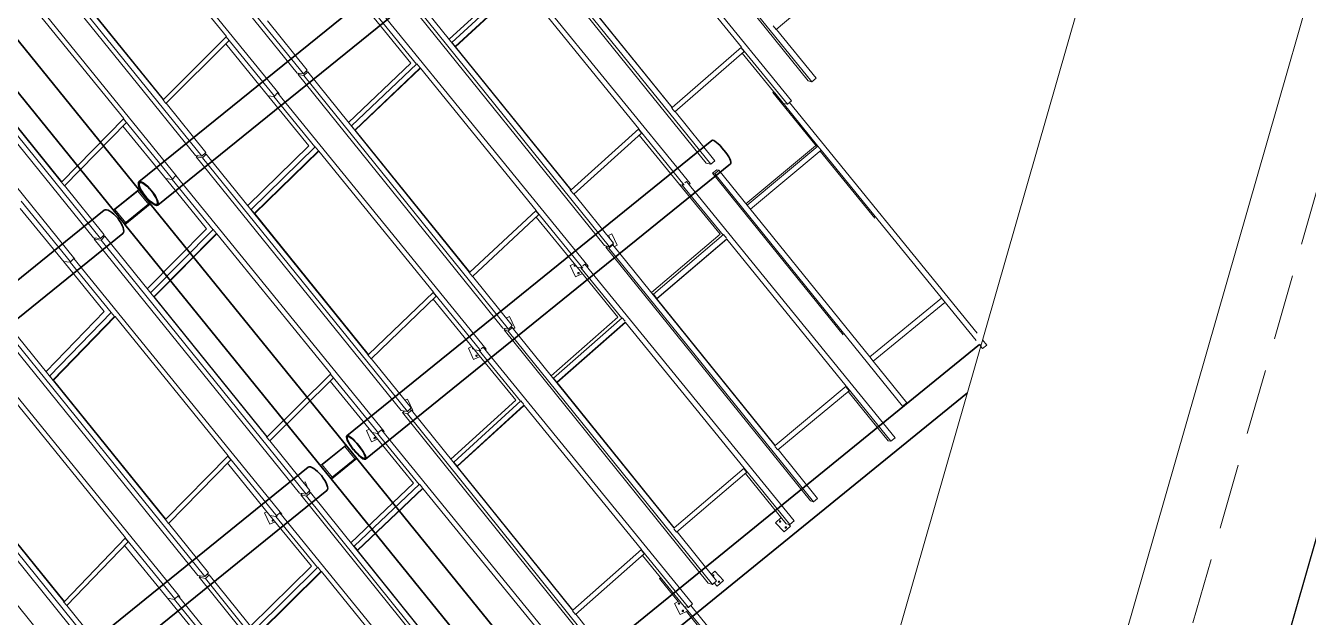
# Model space of a CAD drawing. Header units: millimetres. Extents: x 834681283 to 835686922, y 817551134 to 819407044.
# Drawn here: x 835303174 to 835314892, y 818137454 to 818142865 of the extents above; entities that cross this region are included whole.
import ezdxf
from ezdxf.xclip import XClip

# ---------------------------------------------------------------- set-up
doc = ezdxf.new("R2010")
doc.units = ezdxf.units.MM
doc.header["$LTSCALE"] = 1200
doc.header["$MEASUREMENT"] = 0
doc.header["$XCLIPFRAME"] = 0
for name, pattern in [('P01-MAGP-EVA-GREENERY$0$DOT', [0.25, 0, -0.25]), ('P01-MAGP-EVA-GREENERY$0$HIDDEN', [0.375, 0.25, -0.125]), ('P01-MAGP-P-RF$0$P01-MBDR-P-B1$0$FDA(cad v 2007)$0$HIDDENX2', [0.75, 0.5, -0.25]), ('P01-MAGP-P-RF$0$P01_MS_01_N1-FloorPlan-PART2OFUPPERROOFSETTINGOUT$0$BH DASHED2', [3, 2, -1]), ('P01-MAGP-P-RF$0$PHANTOM', [2.5, 1.25, -0.25, 0.25, -0.25, 0.25, -0.25])]:
    doc.linetypes.add(name, pattern=pattern)
doc.layers.get('Defpoints').update_dxf_attribs({"color": 15})
for name, color, linetype, lineweight in [('AR-PLANT_AR_BS_MI_', 9, 'Continuous', 25), ('P01-MAGP-EVA-GREENERY$0$DR-FLD', 8, 'Continuous', 25), ('P01-MAGP-P-RF$0$AR-PLANT_AR_BS_MI_', 4, 'Continuous', 25), ('P01-MAGP-P-RF$0$AR-ROOF_AR_BS_MI_', 3, 'Continuous', 18), ('P01-MAGP-P-RF$0$MMH053__', 253, 'P01-MAGP-P-RF$0$PHANTOM', 40), ('P01-MAGP-P-RF$0$P01_MS_01_N1-FloorPlan-PART2OFUPPERROOFSETTINGOUT$0$S-BEAM', 253, 'Continuous', 35), ('P01-MAGP-P-RF$0$P01_MS_01_N1-FloorPlan-PART2OFUPPERROOFSETTINGOUT$0$S-BEAM-HIDN', 253, 'P01-MAGP-P-RF$0$P01_MS_01_N1-FloorPlan-PART2OFUPPERROOFSETTINGOUT$0$BH DASHED2', 18), ('P01-MAGP-P-RF$0$ROOF MESH HALF TONE$0$A-GENM', 253, 'Continuous', 9), ('P01-MAGP-P-RF$0$ROOF MESH HALF TONE$0$A-GLAZ', 253, 'Continuous', 9)]:
    doc.layers.add(name, color=color, linetype=linetype, lineweight=lineweight)
doc.layers.add('P01-MAGP-EVA-GREENERY$0$SURFACE CHANNEL', color=8, linetype='Continuous')

# ---------------------------------------------------------------- blocks, each defined once
blk = doc.blocks.new('P01-MAGP-P-RF$0$P01_MS_01_N1-FloorPlan-PART2OFUPPERROOFSETTINGOUT$0$Circular Hollow Sections - CHS273x10_PSB97-8463233-PART 2 OF  UPPER ROOF SETTING OUT')
at = {"layer": 'P01-MAGP-P-RF$0$P01_MS_01_N1-FloorPlan-PART2OFUPPERROOFSETTINGOUT$0$S-BEAM'}
for p, q in [((83992, 47469), (80483, 45012)), ((80640, 44789), (84149, 47246))]:
    blk.add_line(p, q, dxfattribs=at)
for centre, major_axis, start_param, end_param in [((84070, 47357), (-78, 112), 3.141593, 6.283185), ((80561, 44901), (-78, 112), 0, 3.141593), ((80561, 44901), (-73, 104), 0, 3.141593), ((80561, 44901), (-78, 112), 3.141593, 6.283185), ((80561, 44901), (-73, 104), 3.141593, 6.283185)]:
    blk.add_ellipse(centre, major_axis=major_axis, ratio=0.284415, start_param=start_param, end_param=end_param, dxfattribs=at)
blk = doc.blocks.new('P01-MAGP-P-RF$0$P01_MS_01_N1-FloorPlan-PART2OFUPPERROOFSETTINGOUT$0$Circular Hollow Sections - CHS273x10_PSB97-8463194-PART 2 OF  UPPER ROOF SETTING OUT')
at = {"layer": 'P01-MAGP-P-RF$0$P01_MS_01_N1-FloorPlan-PART2OFUPPERROOFSETTINGOUT$0$S-BEAM'}
for p, q in [((85731, 45024), (82215, 42563)), ((82372, 42339), (85887, 44801))]:
    blk.add_line(p, q, dxfattribs=at)
for centre, major_axis, start_param, end_param in [((85809, 44913), (-78, 112), 3.141593, 6.283185), ((82293, 42451), (-78, 112), 0, 3.141593), ((82293, 42451), (-73, 104), 0, 3.141593), ((82293, 42451), (-78, 112), 3.141593, 6.283185), ((82293, 42451), (-73, 104), 3.141593, 6.283185)]:
    blk.add_ellipse(centre, major_axis=major_axis, ratio=0.228255, start_param=start_param, end_param=end_param, dxfattribs=at)
blk = doc.blocks.new('P01-MAGP-P-RF$0$P01_MS_01_N1-FloorPlan-PART2OFUPPERROOFSETTINGOUT$0$Circular Hollow Sections - CHS273x10_PSB97-8462802-PART 2 OF  UPPER ROOF SETTING OUT')
at = {"layer": 'P01-MAGP-P-RF$0$P01_MS_01_N1-FloorPlan-PART2OFUPPERROOFSETTINGOUT$0$S-BEAM'}
for p, q in [((81843, 42302), (78372, 39872)), ((78529, 39648), (81999, 42078))]:
    blk.add_line(p, q, dxfattribs=at)
for centre, major_axis, start_param, end_param in [((81921, 42190), (-78, 112), 3.141593, 6.283185), ((78451, 39760), (-78, 112), 0, 0.348256), ((78451, 39760), (-73, 104), 0, 0.256199), ((78451, 39760), (-78, 112), 3.141593, 6.283185), ((78451, 39760), (-73, 104), 3.141593, 6.283185), ((78451, 39760), (-78, 112), 2.793336, 3.141593), ((78451, 39760), (-73, 104), 2.885393, 3.141593)]:
    blk.add_ellipse(centre, major_axis=major_axis, ratio=0.343335, start_param=start_param, end_param=end_param, dxfattribs=at)
at = {"layer": 'P01-MAGP-P-RF$0$P01_MS_01_N1-FloorPlan-PART2OFUPPERROOFSETTINGOUT$0$S-BEAM-HIDN'}
for major_axis, start_param, end_param in [((-78, 112), 0.348621, 2.792972), ((-73, 104), 0.256593, 2.885)]:
    blk.add_ellipse((78451, 39760), major_axis=major_axis, ratio=0.343335, start_param=start_param, end_param=end_param, dxfattribs=at)
blk = doc.blocks.new('P01-MAGP-P-RF$0$P01_MS_01_N1-FloorPlan-PART2OFUPPERROOFSETTINGOUT$0$Circular Hollow Sections - CHS273x10_PSB97-8462841-PART 2 OF  UPPER ROOF SETTING OUT')
at = {"layer": 'P01-MAGP-P-RF$0$P01_MS_01_N1-FloorPlan-PART2OFUPPERROOFSETTINGOUT$0$S-BEAM'}
for p, q in [((80147, 44777), (76650, 42329)), ((76807, 42105), (80303, 44553))]:
    blk.add_line(p, q, dxfattribs=at)
for centre, major_axis, start_param, end_param in [((80225, 44665), (-78, 112), 3.141593, 6.283185), ((76729, 42217), (-78, 112), 0, 0.285599), ((76729, 42217), (-78, 112), 3.141593, 6.283185), ((76729, 42217), (-73, 104), 0, 0.185122), ((76729, 42217), (-73, 104), 3.141593, 6.283185), ((76729, 42217), (-78, 112), 2.855993, 3.141593), ((76729, 42217), (-73, 104), 2.95647, 3.141593)]:
    blk.add_ellipse(centre, major_axis=major_axis, ratio=0.371391, start_param=start_param, end_param=end_param, dxfattribs=at)
at = {"layer": 'P01-MAGP-P-RF$0$P01_MS_01_N1-FloorPlan-PART2OFUPPERROOFSETTINGOUT$0$S-BEAM-HIDN'}
for major_axis, start_param, end_param in [((-78, 112), 0.285599, 2.855993), ((-73, 104), 0.185516, 2.956077)]:
    blk.add_ellipse((76729, 42217), major_axis=major_axis, ratio=0.371391, start_param=start_param, end_param=end_param, dxfattribs=at)
blk = doc.blocks.new('P01-MAGP-P-RF$0$ROOF MESH HALF TONE')
at = {"layer": 'P01-MAGP-P-RF$0$ROOF MESH HALF TONE$0$A-GENM', "lineweight": 5}
for p, q in [((84721, 44222), (84759, 44237)), ((84759, 44237), (84802, 44132)), ((84802, 44132), (84775, 44120)), ((84360, 43974), (84399, 43989)), ((84402, 43868), (84360, 43974)), ((84466, 43893), (84402, 43868)), ((83744, 43536), (83775, 43548)), ((83775, 43548), (83817, 43442)), ((83817, 43442), (83800, 43435)), ((83379, 43287), (83412, 43300)), ((83420, 43180), (83379, 43287)), ((83480, 43203), (83420, 43180)), ((82768, 42851), (82791, 42859)), ((82791, 42859), (82832, 42752)), ((82751, 42751), (82750, 42754)), ((82832, 42752), (82826, 42750)), ((82398, 42600), (82425, 42610)), ((82438, 42493), (82398, 42600)), ((82494, 42514), (82438, 42493)), ((81766, 42060), (81763, 42069)), ((81792, 42165), (81807, 42170)), ((81807, 42170), (81828, 42112)), ((81838, 42085), (81844, 42070)), ((81417, 41913), (81440, 41921)), ((81457, 41806), (81417, 41913)), ((81508, 41824), (81457, 41806)), ((86068, 41497), (86122, 41542)), ((86141, 41409), (86068, 41497)), ((86200, 41458), (86141, 41409)), ((86184, 41477), (86200, 41458)), ((85449, 41067), (85483, 41094)), ((85483, 41094), (85555, 41005)), ((85495, 40957), (85470, 40989)), ((85555, 41005), (85495, 40957)), ((85094, 40826), (85137, 40844)), ((85139, 40721), (85094, 40826)), ((85205, 40749), (85139, 40721))]:
    blk.add_line(p, q, dxfattribs=at)
for centre, start, end in [((84731, 44205), 322.2737, 112.2737), ((84760, 44135), 112.2737, 127.2737), ((84760, 44135), 352.2737, 112.2737), ((84402, 43971), 111.7946, 291.7946), ((84402, 43971), 291.7946, 111.7946), ((84431, 43900), 111.7946, 291.7946), ((84431, 43900), 291.7946, 111.7946), ((83422, 43283), 111.0228, 291.0228), ((83422, 43283), 291.0228, 321.0228), ((83449, 43212), 111.0228, 291.0228), ((83449, 43212), 291.0228, 111.0228), ((82441, 42596), 155.4729, 275.4729), ((82467, 42524), 110.4729, 290.4729), ((82467, 42524), 290.4729, 110.4729), ((81486, 41837), 110.0901, 290.0901), ((81486, 41837), 290.0901, 110.0901), ((86110, 41507), 129.6874, 309.6874), ((86110, 41507), 309.6874, 129.6874), ((86158, 41448), 129.6874, 309.6874), ((86158, 41448), 309.6874, 129.6874), ((85465, 41055), 129.0196, 309.0196), ((85465, 41055), 309.0196, 129.0196), ((85513, 40996), 129.0196, 309.0196), ((85513, 40996), 309.0196, 129.0196), ((85136, 40823), 113.2093, 293.2093), ((85136, 40823), 293.2093, 113.2093), ((85167, 40753), 113.2093, 293.2093), ((85167, 40753), 293.2093, 113.2093)]:
    blk.add_arc(centre, 6.35, start, end, dxfattribs=at)
at = {"layer": 'P01-MAGP-P-RF$0$ROOF MESH HALF TONE$0$A-GLAZ', "lineweight": 5}
for p, q in [((80284, 48355), (81993, 45905)), ((82051, 45895), (80342, 48345)), ((81817, 45727), (80086, 48192)), ((84942, 47954), (86646, 45509)), ((86680, 45497), (84976, 47942)), ((86483, 45337), (84744, 47808)), ((79303, 47669), (81014, 45218)), ((81074, 45208), (79364, 47658)), ((80753, 45751), (79400, 47690)), ((80419, 47641), (81373, 46283)), ((80833, 45039), (79104, 47502)), ((83962, 47266), (85665, 44822)), ((85705, 44809), (84003, 47253)), ((85386, 45354), (84042, 47283)), ((85077, 47253), (86060, 45857)), ((80758, 45750), (79811, 47108)), ((85504, 44646), (83764, 47118)), ((79775, 45064), (78421, 47004)), ((78322, 46982), (80034, 44530)), ((80097, 44521), (78385, 46972)), ((79437, 46952), (80387, 45600)), ((79850, 44350), (78122, 46812)), ((85391, 45351), (84421, 46743)), ((82982, 46579), (84685, 44135)), ((84731, 44121), (83029, 46565)), ((84411, 44667), (83067, 46596)), ((84023, 46614), (83401, 46116)), ((83425, 46086), (84071, 46604)), ((84096, 46562), (83450, 46045)), ((83454, 46044), (84100, 46561)), ((84100, 46561), (85073, 45178)), ((79781, 45063), (78837, 46415)), ((83038, 45923), (82696, 46408)), ((84523, 43957), (82784, 46427)), ((86388, 45996), (87067, 46497)), ((82088, 45926), (81758, 46399)), ((83089, 45910), (82747, 46396)), ((81373, 46283), (80758, 45750)), ((80779, 45712), (81394, 46244)), ((81721, 45705), (81362, 46216)), ((81394, 46244), (81369, 46279)), ((81772, 45709), (81370, 46280)), ((83421, 46087), (83425, 46086)), ((83425, 46086), (83453, 46047)), ((83453, 46047), (83449, 46048)), ((83454, 46044), (83450, 46045)), ((84416, 44664), (83454, 46044)), ((86363, 46032), (86388, 45996)), ((86720, 45527), (86391, 45998)), ((81993, 45905), (82051, 45895)), ((82002, 45892), (82014, 45902)), ((82002, 45892), (83705, 43448)), ((82054, 45878), (82002, 45892)), ((82051, 45895), (82088, 45926)), ((82091, 45909), (82054, 45878)), ((83757, 43434), (82054, 45878)), ((82073, 45914), (82091, 45909)), ((83435, 43980), (82091, 45909)), ((83038, 45923), (82431, 45421)), ((82457, 45388), (83091, 45912)), ((83116, 45871), (82483, 45347)), ((82487, 45346), (83121, 45870)), ((83119, 45873), (83091, 45912)), ((83116, 45871), (83121, 45870)), ((83117, 45871), (83119, 45873)), ((83121, 45870), (84086, 44498)), ((86060, 45857), (85391, 45351)), ((86082, 45817), (86055, 45854)), ((86444, 45307), (86058, 45856)), ((80752, 45750), (80752, 45751)), ((80752, 45750), (80779, 45712)), ((80758, 45750), (80753, 45751)), ((81110, 45239), (80780, 45712)), ((81767, 45705), (81712, 45717)), ((82053, 45232), (81721, 45705)), ((81772, 45709), (81767, 45705)), ((82109, 45219), (81767, 45705)), ((81804, 45736), (81772, 45709)), ((83541, 43267), (81804, 45736)), ((81813, 45724), (81817, 45727)), ((85412, 45309), (86082, 45817)), ((86400, 45326), (86064, 45803)), ((80387, 45600), (79781, 45063)), ((80408, 45561), (80383, 45596)), ((80791, 45017), (80384, 45597)), ((79801, 45025), (80408, 45561)), ((80735, 45016), (80373, 45531)), ((86646, 45509), (86680, 45497)), ((86680, 45497), (86720, 45527)), ((82454, 45388), (82457, 45388)), ((82457, 45388), (82485, 45348)), ((82485, 45348), (82481, 45349)), ((85385, 45349), (85388, 45352)), ((85386, 45354), (85388, 45352)), ((85391, 45351), (85388, 45352)), ((86316, 45423), (86326, 45430)), ((86334, 45419), (86316, 45423)), ((86316, 45423), (86677, 44909)), ((86334, 45419), (86694, 44907)), ((81074, 45208), (81110, 45239)), ((82053, 45232), (81460, 44727)), ((82487, 45346), (82483, 45347)), ((83441, 43977), (82487, 45346)), ((85387, 45345), (85412, 45309)), ((85744, 44839), (85415, 45312)), ((86406, 45317), (86444, 45307)), ((86444, 45307), (86483, 45337)), ((88025, 43099), (86463, 45322)), ((81014, 45218), (81074, 45208)), ((81021, 45206), (81032, 45215)), ((81021, 45206), (82726, 42760)), ((81078, 45192), (81021, 45206)), ((81114, 45223), (81078, 45192)), ((82783, 42746), (81078, 45192)), ((81097, 45227), (81114, 45223)), ((82460, 43293), (81114, 45223)), ((81488, 44690), (82111, 45220)), ((82136, 45180), (81514, 44650)), ((81519, 44649), (82141, 45179)), ((82138, 45182), (82111, 45220)), ((82136, 45180), (82138, 45182)), ((82136, 45180), (82141, 45179)), ((82141, 45179), (83098, 43819)), ((85073, 45178), (84416, 44664)), ((84437, 44623), (85095, 45137)), ((85095, 45137), (85069, 45174)), ((85451, 44636), (85071, 45176)), ((85408, 44645), (85073, 45121)), ((79774, 45064), (79801, 45025)), ((79781, 45063), (79775, 45064)), ((80133, 44552), (79802, 45026)), ((80787, 45014), (80728, 45027)), ((81068, 44542), (80735, 45016)), ((80823, 45046), (80787, 45014)), ((81128, 44529), (80787, 45014)), ((82558, 42578), (80823, 45046)), ((80830, 45036), (80833, 45039)), ((79809, 44326), (79397, 44913)), ((86671, 44910), (86001, 44427)), ((86010, 44414), (86694, 44907)), ((86693, 44907), (86671, 44910)), ((86722, 44866), (86694, 44907)), ((79749, 44327), (79385, 44846)), ((85665, 44822), (85705, 44809)), ((85705, 44809), (85744, 44839)), ((86722, 44866), (86038, 44373)), ((86712, 44859), (87166, 44213)), ((86712, 44859), (87166, 44213)), ((86722, 44866), (88011, 43032)), ((81486, 44691), (81488, 44690)), ((81488, 44690), (81516, 44651)), ((81516, 44651), (81513, 44652)), ((81519, 44649), (81514, 44650)), ((82466, 43291), (81519, 44649)), ((84409, 44663), (84412, 44665)), ((84409, 44663), (84437, 44623)), ((84411, 44667), (84412, 44665)), ((84416, 44664), (84412, 44665)), ((85444, 44647), (85433, 44638)), ((85473, 44668), (85456, 44655)), ((87212, 42196), (85473, 44668)), ((85494, 44638), (85504, 44646)), ((85715, 44727), (85756, 44756)), ((85736, 44720), (85715, 44727)), ((85715, 44727), (86803, 43169)), ((85776, 44749), (85736, 44720)), ((87300, 42479), (85736, 44720)), ((85756, 44756), (85776, 44749)), ((85776, 44749), (87032, 42950)), ((80034, 44530), (80097, 44521)), ((80097, 44521), (80133, 44552)), ((80137, 44538), (80101, 44506)), ((80121, 44541), (80137, 44538)), ((81485, 42605), (80137, 44538)), ((81069, 44542), (80489, 44033)), ((80518, 43994), (81130, 44530)), ((81157, 44491), (81130, 44530)), ((84769, 44152), (84440, 44625)), ((85746, 44165), (85408, 44645)), ((85433, 44638), (85408, 44645)), ((85772, 44156), (85433, 44638)), ((80040, 44520), (80049, 44528)), ((80040, 44520), (81747, 42072)), ((80101, 44506), (80040, 44520)), ((81808, 42058), (80101, 44506)), ((81155, 44490), (80544, 43954)), ((80549, 43953), (81161, 44489)), ((81155, 44490), (81157, 44491)), ((81155, 44490), (81161, 44489)), ((81161, 44489), (82110, 43138)), ((84086, 44498), (83441, 43977)), ((83462, 43937), (84107, 44459)), ((84107, 44459), (84082, 44495)), ((84421, 43957), (84082, 44439)), ((84472, 43944), (84084, 44496)), ((79806, 44324), (79746, 44335)), ((79749, 44327), (79753, 44327)), ((80084, 43852), (79750, 44327)), ((79842, 44355), (79806, 44324)), ((80147, 43839), (79806, 44324)), ((81574, 41890), (79842, 44355)), ((79847, 44348), (79850, 44350)), ((84685, 44135), (84731, 44121)), ((84695, 44119), (84708, 44128)), ((84695, 44119), (86399, 41675)), ((84723, 44108), (84695, 44119)), ((84763, 44137), (84723, 44108)), ((86426, 41664), (84723, 44108)), ((84731, 44121), (84769, 44152)), ((84755, 44140), (84763, 44137)), ((86110, 42204), (84763, 44137)), ((85746, 44165), (85084, 43676)), ((85101, 43660), (85777, 44159)), ((85128, 43616), (85803, 44115)), ((85129, 43620), (85802, 44117)), ((85801, 44125), (85777, 44159)), ((85801, 44116), (85803, 44115)), ((85803, 44115), (86799, 42698)), ((80518, 43994), (80545, 43955)), ((80549, 43953), (80544, 43954)), ((81490, 42604), (80549, 43953)), ((83434, 43977), (83462, 43937)), ((83435, 43980), (83436, 43978)), ((83441, 43977), (83436, 43978)), ((84762, 43473), (84421, 43957)), ((84454, 43948), (84421, 43957)), ((84464, 43956), (84454, 43948)), ((84796, 43462), (84454, 43948)), ((84494, 43978), (84476, 43964)), ((86237, 41503), (84494, 43978)), ((84514, 43949), (84523, 43957)), ((79059, 43834), (80768, 41384)), ((80508, 41919), (79158, 43852)), ((80084, 43852), (79516, 43341)), ((79546, 43299), (80148, 43840)), ((80175, 43801), (80148, 43840)), ((83794, 43464), (83464, 43939)), ((80832, 41371), (79123, 43820)), ((80174, 43800), (79572, 43260)), ((79577, 43259), (80179, 43799)), ((80174, 43800), (80175, 43801)), ((80174, 43800), (80179, 43799)), ((80179, 43799), (81122, 42457)), ((83098, 43819), (82466, 43291)), ((82486, 43252), (83119, 43780)), ((83435, 43268), (83091, 43756)), ((83119, 43780), (83094, 43815)), ((83492, 43253), (83096, 43817)), ((80590, 41201), (78860, 43665)), ((85094, 43662), (85101, 43660)), ((85101, 43660), (85129, 43620)), ((85129, 43620), (85123, 43621)), ((85129, 43620), (85125, 43617)), ((85128, 43616), (85125, 43617)), ((86112, 42204), (85128, 43616)), ((83705, 43448), (83757, 43434)), ((83717, 43430), (83731, 43441)), ((83717, 43430), (85416, 40989)), ((83753, 43417), (83717, 43430)), ((83792, 43447), (83753, 43417)), ((85452, 40976), (83753, 43417)), ((83757, 43434), (83794, 43464)), ((83779, 43451), (83792, 43447)), ((85136, 41517), (83792, 43447)), ((84762, 43473), (84117, 42981)), ((84137, 42959), (84801, 43465)), ((84165, 42919), (84826, 43423)), ((84165, 42915), (84828, 43421)), ((84825, 43431), (84801, 43465)), ((84825, 43422), (84828, 43421)), ((84828, 43421), (85816, 42017)), ((87723, 43441), (87032, 42950)), ((87060, 42909), (87752, 43400)), ((79546, 43299), (79573, 43260)), ((79577, 43259), (79572, 43260)), ((80513, 41918), (79577, 43259)), ((82459, 43290), (82486, 43252)), ((82460, 43293), (82461, 43292)), ((82466, 43291), (82461, 43292)), ((82819, 42777), (82488, 43253)), ((83778, 42781), (83434, 43268)), ((83476, 43257), (83434, 43268)), ((83484, 43264), (83476, 43257)), ((83820, 42768), (83476, 43257)), ((83514, 43287), (83494, 43271)), ((85260, 40810), (83514, 43287)), ((83533, 43261), (83541, 43267)), ((78078, 43147), (79789, 40697)), ((79855, 40684), (78144, 43135)), ((79530, 41232), (78179, 43167)), ((82110, 43138), (81490, 42604)), ((82131, 43100), (82106, 43135)), ((82510, 42563), (82107, 43136)), ((79197, 43110), (80135, 41775)), ((81510, 42566), (82131, 43100)), ((82449, 42578), (82100, 43074)), ((88105, 42984), (88069, 43036)), ((79606, 40513), (77878, 42975)), ((84131, 42960), (84137, 42959)), ((84137, 42959), (84165, 42919)), ((84165, 42919), (84159, 42920)), ((84165, 42919), (84162, 42916)), ((84165, 42915), (84162, 42916)), ((85139, 41516), (84165, 42915)), ((87032, 42950), (87060, 42909)), ((87060, 42909), (87341, 42507)), ((88048, 42979), (88065, 42955)), ((88065, 42955), (88105, 42984)), ((82783, 42746), (82819, 42777)), ((83778, 42781), (83150, 42284)), ((82726, 42760), (82783, 42746)), ((82738, 42742), (82753, 42753)), ((82738, 42742), (84435, 40303)), ((82782, 42727), (82738, 42742)), ((82821, 42757), (82782, 42727)), ((84478, 40288), (82782, 42727)), ((82803, 42763), (82821, 42757)), ((84161, 40830), (82821, 42757)), ((83174, 42256), (83824, 42771)), ((83202, 42216), (83849, 42730)), ((83202, 42213), (83852, 42727)), ((83848, 42736), (83824, 42771)), ((83848, 42728), (83852, 42727)), ((83852, 42727), (84830, 41339)), ((86799, 42698), (86112, 42204)), ((86134, 42161), (86822, 42655)), ((86822, 42655), (86794, 42694)), ((87171, 42167), (86800, 42695)), ((79536, 41231), (78604, 42565)), ((81483, 42604), (81510, 42566)), ((81490, 42604), (81485, 42605)), ((81844, 42090), (81512, 42567)), ((82793, 42089), (82448, 42578)), ((82497, 42565), (82448, 42578)), ((82504, 42571), (82497, 42565)), ((82843, 42074), (82497, 42565)), ((82535, 42596), (82511, 42577)), ((84281, 40119), (82535, 42596)), ((82551, 42573), (82558, 42578)), ((87147, 42173), (86812, 42649)), ((81122, 42457), (80513, 41918)), ((81143, 42419), (81119, 42454)), ((81529, 41871), (81120, 42454)), ((87296, 42480), (87300, 42479)), ((87300, 42479), (87341, 42507)), ((80534, 41879), (81143, 42419)), ((81464, 41887), (81110, 42390)), ((83169, 42257), (83174, 42256)), ((83174, 42256), (83202, 42216)), ((83202, 42216), (83196, 42218)), ((83202, 42216), (83199, 42214)), ((83202, 42213), (83199, 42214)), ((84165, 40829), (83202, 42213)), ((86112, 42204), (86110, 42204)), ((86110, 42195), (86134, 42161)), ((87171, 42167), (87212, 42196)), ((81747, 42072), (81808, 42058)), ((81808, 42058), (81844, 42090)), ((81848, 42069), (81810, 42038)), ((81827, 42076), (81848, 42069)), ((83186, 40144), (81848, 42069)), ((82794, 42089), (82184, 41585)), ((82211, 41552), (82847, 42077)), ((82871, 42042), (82847, 42077)), ((86466, 41693), (86138, 42164)), ((87147, 42173), (87171, 42167)), ((81759, 42054), (81774, 42066)), ((81759, 42054), (83455, 39616)), ((81810, 42038), (81759, 42054)), ((83505, 39600), (81810, 42038)), ((82239, 41513), (82874, 42038)), ((82240, 41510), (82875, 42034)), ((82871, 42035), (82875, 42034)), ((82875, 42034), (83842, 40662)), ((85816, 42017), (85139, 41516)), ((85160, 41474), (85838, 41976)), ((85838, 41976), (85811, 42014)), ((86197, 41473), (85816, 42015)), ((86164, 41482), (85824, 41965)), ((80507, 41918), (80534, 41879)), ((80513, 41918), (80508, 41919)), ((80868, 41403), (80535, 41880)), ((81810, 41396), (81463, 41887)), ((81518, 41873), (81463, 41887)), ((81524, 41878), (81518, 41873)), ((81865, 41381), (81518, 41873)), ((81555, 41904), (81528, 41881)), ((83300, 39429), (81555, 41904)), ((81569, 41885), (81574, 41890)), ((80135, 41775), (79536, 41231)), ((79556, 41193), (80155, 41737)), ((80155, 41737), (80131, 41771)), ((80545, 41185), (80132, 41772)), ((80479, 41196), (80121, 41706)), ((86399, 41675), (86426, 41664)), ((86426, 41664), (86466, 41693)), ((82206, 41553), (82211, 41552)), ((82211, 41552), (82239, 41513)), ((82239, 41513), (82234, 41514)), ((82239, 41513), (82236, 41511)), ((82240, 41510), (82236, 41511)), ((83191, 40143), (82240, 41510)), ((85135, 41508), (85160, 41474)), ((85139, 41516), (85136, 41517)), ((86164, 41482), (86197, 41473)), ((86197, 41473), (86237, 41503)), ((80768, 41384), (80832, 41371)), ((80779, 41368), (80793, 41379)), ((80779, 41368), (82476, 38929)), ((80836, 41351), (80779, 41368)), ((80832, 41371), (80868, 41403)), ((80873, 41383), (80836, 41351)), ((80852, 41389), (80873, 41383)), ((82211, 39458), (80873, 41383)), ((81810, 41396), (81217, 40888)), ((81247, 40850), (81868, 41383)), ((81893, 41347), (81868, 41383)), ((85492, 41006), (85164, 41477)), ((82533, 38912), (80836, 41351)), ((81893, 41342), (81272, 40809)), ((81277, 40808), (81898, 41341)), ((81893, 41342), (81898, 41341)), ((81898, 41341), (82852, 39986)), ((84830, 41339), (84165, 40829)), ((84185, 40788), (84851, 41298)), ((84851, 41298), (84825, 41335)), ((85221, 40780), (84829, 41337)), ((85180, 40791), (84833, 41284)), ((79529, 41231), (79556, 41193)), ((79536, 41231), (79530, 41232)), ((79890, 40716), (79557, 41194)), ((80826, 40704), (80479, 41196)), ((80540, 41181), (80479, 41196)), ((80544, 41185), (80540, 41181)), ((80887, 40688), (80540, 41181)), ((80576, 41212), (80544, 41185)), ((82317, 38739), (80576, 41212)), ((80586, 41197), (80590, 41201)), ((84975, 41064), (84984, 41070)), ((84989, 41062), (84975, 41064)), ((84975, 41064), (85131, 40842)), ((85416, 40989), (85452, 40976)), ((85452, 40976), (85492, 41006)), ((84165, 40829), (84161, 40830)), ((84161, 40822), (84185, 40788)), ((84517, 40318), (84189, 40791)), ((85180, 40791), (85221, 40780)), ((85185, 40790), (85400, 40485)), ((85221, 40780), (85260, 40810)), ((86549, 38934), (85242, 40796)), ((85198, 40746), (85381, 40486))]:
    blk.add_line(p, q, dxfattribs=at)
blk = doc.blocks.new('P01-MAGP-P-RF')
at = {"layer": 'P01-MAGP-P-RF$0$AR-PLANT_AR_BS_MI_', "lineweight": 13}
blk.add_lwpolyline([(835319975, 818155651, 0.520567), (835304583, 818174660), (835238735, 818170057, 0.414214), (835224882, 818154122), (835228069, 818108533, 0.414214), (835244004, 818094681), (835289068, 818097831, 0.315299), (835307728, 818112941)], format="xyb", close=True, dxfattribs=at)
at = {"layer": 'P01-MAGP-P-RF$0$AR-ROOF_AR_BS_MI_', "linetype": 'P01-MAGP-P-RF$0$P01-MBDR-P-B1$0$FDA(cad v 2007)$0$HIDDENX2'}
blk.add_lwpolyline([(835319139, 818155891, 0.520567), (835304643, 818173792), (835238795, 818169189, 0.414214), (835225750, 818154183), (835228937, 818108594, 0.414214), (835243943, 818095549), (835289007, 818098699, 0.315299), (835306891, 818113181)], format="xyb", close=True, dxfattribs=at)
at = {"layer": 'P01-MAGP-P-RF$0$AR-ROOF_AR_BS_MI_'}
for points in [[(835318601, 818156045, 0.520567), (835304682, 818173234), (835238834, 818168630, 0.414214), (835226309, 818154222), (835229496, 818108633, 0.414214), (835243904, 818096107), (835288968, 818099258, 0.315299), (835306353, 818113335)], [(835316678, 818156597, 0.520567), (835304822, 818171239), (835238974, 818166635, 0.414214), (835228304, 818154361), (835231491, 818108773, 0.414214), (835243765, 818098103), (835288829, 818101253, 0.315299), (835304431, 818113886)]]:
    blk.add_lwpolyline(points, format="xyb", close=True, dxfattribs=at)
at = {"layer": 'P01-MAGP-P-RF$0$P01_MS_01_N1-FloorPlan-PART2OFUPPERROOFSETTINGOUT$0$S-BEAM'}
for p, q in [((835304310, 818141240), (835300534, 818145903)), ((835304077, 818141051), (835300301, 818145714)), ((835304310, 818141240), (835304077, 818141051)), ((835304080, 818141047), (835304313, 818141236)), ((835304298, 818141230), (835304089, 818141061)), ((835304313, 818141236), (835304310, 818141240)), ((835306199, 818138907), (835304313, 818141236)), ((835304080, 818141047), (835304077, 818141051)), ((835305966, 818138719), (835304080, 818141047)), ((835311887, 818139948), (835307979, 818136769)), ((835308152, 818136557), (835311778, 818139507)), ((835308073, 818136593), (835306199, 818138907)), ((835307840, 818136404), (835305966, 818138719))]:
    blk.add_line(p, q, dxfattribs=at)
blk.add_ellipse((835311973, 818139842), major_axis=(-86, 106), ratio=0.092406, start_param=5.798609, end_param=6.283185, dxfattribs=at)
at = {"layer": 'P01-MAGP-P-RF$0$P01_MS_01_N1-FloorPlan-PART2OFUPPERROOFSETTINGOUT$0$S-BEAM-HIDN'}
for p, q in [((835304207, 818141367), (835303974, 818141178)), ((835303990, 818141184), (835304198, 818141352)), ((835304198, 818141352), (835304298, 818141230)), ((835304089, 818141061), (835303990, 818141184)), ((835306100, 818139029), (835305867, 818138841)), ((835305882, 818138847), (835306091, 818139016)), ((835306091, 818139016), (835306181, 818138904)), ((835305973, 818138735), (835305882, 818138847)), ((835305964, 818138721), (835306197, 818138910)), ((835306201, 818138905), (835305968, 818138716)), ((835306181, 818138904), (835305973, 818138735))]:
    blk.add_line(p, q, dxfattribs=at)
at = {"layer": 'P01-MAGP-P-RF$0$MMH053__', "rotation": 3.998948738169357}
blk.add_blockref('P01-MAGP-P-RF$0$ROOF MESH HALF TONE', (835227061, 818090920), dxfattribs=at)
at = {"layer": 'P01-MAGP-P-RF$0$P01_MS_01_N1-FloorPlan-PART2OFUPPERROOFSETTINGOUT$0$S-BEAM', "rotation": 3.998948738169357}
for name in ['P01-MAGP-P-RF$0$P01_MS_01_N1-FloorPlan-PART2OFUPPERROOFSETTINGOUT$0$Circular Hollow Sections - CHS273x10_PSB97-8463233-PART 2 OF  UPPER ROOF SETTING OUT', 'P01-MAGP-P-RF$0$P01_MS_01_N1-FloorPlan-PART2OFUPPERROOFSETTINGOUT$0$Circular Hollow Sections - CHS273x10_PSB97-8463194-PART 2 OF  UPPER ROOF SETTING OUT']:
    blk.add_blockref(name, (835227061, 818090920), dxfattribs=at)
at = {"layer": 'P01-MAGP-P-RF$0$P01_MS_01_N1-FloorPlan-PART2OFUPPERROOFSETTINGOUT$0$S-BEAM', "linetype": 'P01-MAGP-P-RF$0$P01_MS_01_N1-FloorPlan-PART2OFUPPERROOFSETTINGOUT$0$BH DASHED2', "lineweight": 18, "rotation": 3.998948738169357}
for name in ['P01-MAGP-P-RF$0$P01_MS_01_N1-FloorPlan-PART2OFUPPERROOFSETTINGOUT$0$Circular Hollow Sections - CHS273x10_PSB97-8462841-PART 2 OF  UPPER ROOF SETTING OUT', 'P01-MAGP-P-RF$0$P01_MS_01_N1-FloorPlan-PART2OFUPPERROOFSETTINGOUT$0$Circular Hollow Sections - CHS273x10_PSB97-8462802-PART 2 OF  UPPER ROOF SETTING OUT']:
    blk.add_blockref(name, (835227061, 818090920), dxfattribs=at)
blk = doc.blocks.new('P01-MAGP-EVA-GREENERY')
at = {"layer": 'P01-MAGP-EVA-GREENERY$0$DR-FLD'}
for p, q in [((835306704, 818114922), (835314808, 818143182)), ((835307425, 818114715), (835315529, 818142975))]:
    blk.add_line(p, q, dxfattribs=at)
at = {"layer": 'P01-MAGP-EVA-GREENERY$0$DR-FLD', "linetype": 'P01-MAGP-EVA-GREENERY$0$DOT', "const_width": 750}
blk.add_lwpolyline([(835307059, 818114809, 0.012001), (835307191, 818115261), (835315169, 818143079)], format="xyb", dxfattribs=at)
at = {"layer": 'P01-MAGP-EVA-GREENERY$0$SURFACE CHANNEL', "linetype": 'P01-MAGP-EVA-GREENERY$0$HIDDEN'}
for p, q in [((835318673, 818156025), (835306425, 818113314)), ((835306810, 818113204), (835319057, 818155914))]:
    blk.add_line(p, q, dxfattribs=at)
blk = doc.blocks.new('12027_SITE')
at = {"layer": 'Defpoints'}
blk.add_lwpolyline([(835304.58267, 818174.66028), (835238.73467, 818170.05694, 0.41421356), (835224.88222, 818154.12209), (835228.06927, 818108.53336, 0.41421356), (835244.00411, 818094.6809), (835289.06814, 818097.83127, 0.3152987), (835307.72761, 818112.94085), (835319.97543, 818155.65111, 0.52056715), (835304.58267, 818174.66028)], format="xyb", close=True, dxfattribs=at)

msp = doc.modelspace()

# ---------------------------------------------------------------- linework, layer by layer
at = {"layer": 'AR-PLANT_AR_BS_MI_', "lineweight": 13}
msp.add_lwpolyline([(835319975.4, 818155651.1, 0.5205672), (835304582.7, 818174660.3), (835238734.7, 818170056.9, 0.4142136), (835224882.2, 818154122.1), (835228069.3, 818108533.4, 0.4142136), (835244004.1, 818094680.9), (835289068.1, 818097831.3, 0.3152987), (835307727.6, 818112940.9)], format="xyb", close=True, dxfattribs=at)

# ---------------------------------------------------------------- block references
ref = msp.add_blockref('12027_SITE', (0, 0), dxfattribs=dict(xscale=1000, yscale=1000, zscale=1000))
XClip(ref).set_block_clipping_path([(835171.4179906907, 818003.0079180738), (835381.5676709538, 818241.1415228392)])
ref = msp.add_blockref('P01-MAGP-EVA-GREENERY', (0, 0))
XClip(ref).set_block_clipping_path([(835304579.1843739748, 818174710.1626656055), (835305796.1658229828, 818174873.3149367571), (835307662.0338196754, 818174689.8070785999), (835310520.3633885384, 818174065.1796945333), (835313081.8681743145, 818173026.5659970045), (835315581.7919986248, 818171259.1109881401), (835317651.2761323452, 818169000.3924677372), (835319046.8494220972, 818167007.0337247849), (835320133.4085228443, 818164236.8954862356), (835320669.2049217224, 818161588.3395450115), (835320843.1778568029, 818158211.3686239719), (835320023.4914252758, 818155637.3225638866), (835307775.6753731966, 818112927.0695824623), (835307486.5656324625, 818111403.7745717764), (835306472.3023188114, 818108849.5676202774), (835303557.4701333046, 818104111.4948183298), (835299124.0129835606, 818101088.6384549141), (835297415.7114913464, 818099718.8653644323), (835294427.9237889051, 818098869.5449544191), (835299696.7221286297, 818083540.2194343805), (835299696.7221286297, 818003007.9180737734), (835381567.6709537506, 818003007.9180737734), (835381567.6709537506, 818241141.5228391886), (835171417.9906907082, 818241141.5228391886), (835171417.9906907082, 818003007.9180737734), (835299646.7221286297, 818003007.9180737734), (835299646.7221286297, 818083531.8665624857), (835294380.619469285, 818098853.34912467), (835289071.624658823, 818097781.3911836147), (835244007.6001352072, 818094631.0239012241), (835243402.3726704121, 818094599.0591453314), (835242636.0318140984, 818094583.6296563148), (835241827.5000405312, 818094619.5304664373), (835240278.7908782959, 818094803.1013474464), (835238615.9808831215, 818095198.6516088247), (835236837.1062445641, 818095894.4355551004), (835235914.8181660175, 818096333.9795084), (835235308.0351868868, 818096662.1879467964), (835233986.3356232643, 818097536.8864938021), (835232722.9095510244, 818098548.7006295919), (835231238.5995907784, 818100145.3524557352), (835230243.8710234165, 818101523.0034087896), (835229459.3735334873, 818102997.1350084543), (835228749.5628561974, 818104567.9919320345), (835228038.0088664293, 818107442.8705242872), (835228019.3892208338, 818108529.8695997), (835224832.3401603699, 818154118.6039062738), (835224786.1936964989, 818154547.7584284544), (835224773.2807815075, 818155026.8918851614), (835224783.5408297777, 818155896.203827858), (835224816.960060358, 818156261.0471076965), (835224880.3945835829, 818156930.3651428223), (835224980.8038678169, 818157693.5020338297), (835225188.099565506, 818158657.4187650681), (835225368.2602261305, 818159369.9037799835), (835225838.1759520769, 818160711.976451993), (835226139.2108690739, 818161405.4137219191), (835226545.7954304218, 818162235.3437660933), (835227243.4511545897, 818163421.3939791918), (835227831.7674248219, 818164241.3849411011), (835228201.1016024351, 818164708.4587804079), (835228901.1138991117, 818165512.9794739485), (835229693.7146910429, 818166280.4427016973), (835231339.2155919075, 818167719.4297661781), (835233198.9440969229, 818168772.0604982376), (835234724.5905447006, 818169505.6878428459), (835236291.5872612, 818169941.2428172827), (835238731.1858590841, 818170106.8148210049)])
msp.add_blockref('P01-MAGP-P-RF', (0, 0))

doc.saveas('drawing.dxf')
